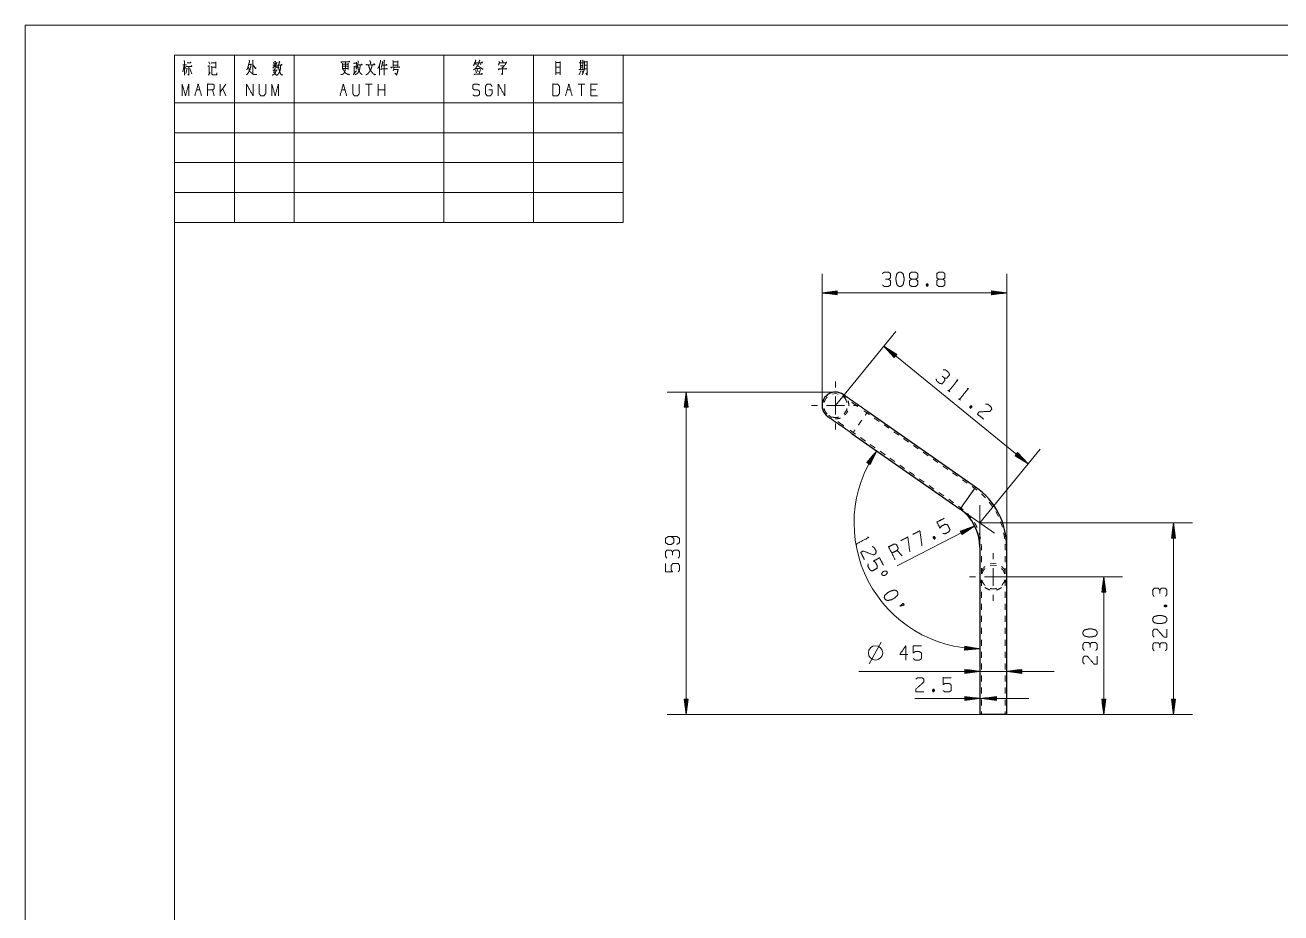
# Model space of a CAD drawing. Header units: millimetres. Extents: x 0 to 420, y 0 to 297.
# Drawn here: x 0 to 210, y 148.5 to 297 of the extents above; entities that cross this region are included whole.
import ezdxf

# ---------------------------------------------------------------- set-up
doc = ezdxf.new("R2010")
doc.units = ezdxf.units.MM
doc.layers.add('101', color=7, linetype='Continuous', true_color=0xffffff)

msp = doc.modelspace()

# ---------------------------------------------------------------- linework, layer by layer
at = {"layer": '101', "color": 133, "linetype": 'Continuous', "lineweight": 18}
for p, q in [((420, 297), (0, 297)), ((0, 297), (0, 0)), ((25, 292), (100, 292)), ((415, 292), (25, 292)), ((25, 292), (100, 292)), ((25, 292), (25, 5)), ((25, 292), (100, 292)), ((25, 292), (25, 264)), ((35, 292), (35, 264)), ((45, 292), (45, 264)), ((70, 292), (70, 264)), ((85, 292), (85, 264)), ((100, 292), (100, 264)), ((25, 284), (100, 284)), ((25, 279), (100, 279)), ((25, 274), (100, 274)), ((25, 269), (100, 269)), ((25, 264), (100, 264))]:
    msp.add_line(p, q, dxfattribs=at)
at = {"layer": '101', "color": 72, "linetype": 'Continuous', "lineweight": 18}
for p, q in [((26.57, 290.3), (26.35, 289.18)), ((26.36, 290.36), (26.98, 290.36)), ((26.69, 290.14), (26.91, 289.66)), ((30.74, 290.88), (30.87, 290.49)), ((31.13, 290.07), (31.22, 289.97)), ((37.42, 290.41), (37.77, 290.41)), ((41.69, 290.2), (41.43, 289.78)), ((41.53, 290.78), (41.66, 290.49)), ((41.88, 290.18), (42.11, 289.91)), ((42.14, 290.82), (41.95, 290.49)), ((53.11, 290.49), (53.99, 290.49)), ((53.11, 290.14), (53.98, 290.14)), ((54.01, 290.63), (54.01, 289.56)), ((55, 290.16), (55, 288.89)), ((55.02, 290.01), (55.35, 290.01)), ((55.4, 290.82), (55.37, 289.89)), ((59.27, 290.28), (59.27, 288.65)), ((61.56, 290.86), (62.32, 290.86)), ((61.56, 290.28), (62.32, 290.28)), ((61.73, 289.91), (61.56, 289.33)), ((62.33, 291.05), (62.33, 290.09)), ((76.04, 290.67), (76.21, 290.34)), ((92.86, 289.95), (93.25, 289.95)), ((93.22, 291.13), (93.33, 290.98)), ((27.11, 289.78), (26.88, 288.91)), ((27.56, 289.76), (27.87, 288.87)), ((30.65, 288.62), (30.93, 289.08)), ((41.4, 289.47), (42.16, 289.47)), ((53.1, 289.76), (53.98, 289.76)), ((61.6, 289.56), (62.33, 289.56)), ((75.31, 289.52), (75.48, 289.02)), ((75.35, 289.72), (76.07, 289.72)), ((75.6, 289.62), (75.76, 289.2)), ((76.13, 289.56), (75.92, 288.89)), ((92.92, 289.33), (92.65, 288.71)), ((93.18, 289.37), (93.28, 289.04)), ((93.75, 288.94), (94, 288.69)), ((28.66, 286.17), (29.22, 286.17)), ((31.62, 285.18), (31.34, 286.17)), ((33.59, 287.14), (32.63, 285.78)), ((32.63, 285.18), (32.63, 287.14)), ((33.59, 285.18), (33.04, 286.36)), ((52.94, 286.17), (53.49, 286.17)), ((58.02, 287.14), (56.9, 287.14)), ((57.46, 287.14), (57.46, 285.18)), ((59.02, 285.18), (59.02, 287.14)), ((60.14, 286.17), (59.02, 286.17)), ((60.14, 285.18), (60.14, 287.14)), ((90.65, 286.17), (91.2, 286.17)), ((93.6, 287.14), (92.49, 287.14)), ((93.05, 287.14), (93.05, 285.18)), ((95.45, 286.17), (94.61, 286.17)), ((150.77, 253.75), (150.93, 253.32)), ((154.31, 235.95), (154.64, 235.68)), ((156.08, 234.51), (156.41, 234.25)), ((158.23, 233.35), (158.08, 232.92)), ((138.9, 210.41), (139.1, 210.03)), ((151.87, 211.4), (152.2, 211.1)), ((146.68, 208.23), (145.83, 209.14)), ((190.49, 199.76), (190.91, 199.92)), ((141.17, 190.15), (143.17, 193.8)), ((151.83, 185.91), (151.98, 185.49))]:
    msp.add_line(p, q, dxfattribs=at)
at = {"layer": '101', "color": 22, "linetype": 'Continuous', "lineweight": 18}
for p, q in [((133.28, 233.37), (133.28, 255.38)), ((164.16, 209.69), (164.16, 255.38)), ((135.82, 252.54), (133.28, 252.21)), ((133.28, 252.21), (164.16, 252.21)), ((133.28, 252.21), (135.82, 251.87)), ((135.82, 252.23), (133.47, 252.23)), ((135.82, 252.18), (133.47, 252.18)), ((135.82, 252.28), (133.86, 252.28)), ((135.82, 252.13), (133.86, 252.13)), ((135.82, 252.33), (134.24, 252.33)), ((135.82, 252.08), (134.24, 252.08)), ((135.82, 252.38), (134.63, 252.38)), ((135.82, 252.03), (134.63, 252.03)), ((135.82, 252.44), (135.01, 252.44)), ((135.82, 252.49), (135.4, 252.49)), ((135.82, 252.54), (135.79, 252.54)), ((135.82, 252.54), (135.79, 252.54)), ((135.82, 251.87), (135.82, 252.54)), ((161.62, 252.54), (161.65, 252.54)), ((161.62, 252.54), (161.62, 251.87)), ((161.62, 252.54), (161.65, 252.54)), ((164.16, 252.21), (161.62, 252.54)), ((161.62, 252.49), (162.04, 252.49)), ((161.62, 252.44), (162.42, 252.44)), ((161.62, 252.38), (162.81, 252.38)), ((161.62, 252.33), (163.19, 252.33)), ((161.62, 252.28), (163.58, 252.28)), ((161.62, 252.23), (163.97, 252.23)), ((161.62, 251.87), (164.16, 252.21)), ((161.62, 252.18), (163.97, 252.18)), ((161.62, 252.13), (163.58, 252.13)), ((161.62, 252.08), (163.19, 252.08)), ((161.62, 252.03), (162.81, 252.03)), ((135.82, 251.98), (135.01, 251.98)), ((135.82, 251.93), (135.4, 251.93)), ((135.82, 251.88), (135.79, 251.88)), ((135.82, 251.88), (135.79, 251.88)), ((161.62, 251.98), (162.42, 251.98)), ((161.62, 251.93), (162.04, 251.93)), ((161.62, 251.88), (161.65, 251.88)), ((161.62, 251.88), (161.65, 251.88)), ((135.53, 233.37), (145.6, 245.73)), ((145.77, 241.93), (143.59, 243.27)), ((143.59, 243.27), (145.35, 241.41)), ((143.59, 243.27), (167.72, 223.63)), ((145.54, 241.65), (143.72, 243.13)), ((145.58, 241.69), (143.76, 243.17)), ((145.51, 241.61), (143.99, 242.85)), ((145.61, 241.73), (144.09, 242.97)), ((145.48, 241.57), (144.26, 242.56)), ((145.64, 241.77), (144.42, 242.76)), ((145.45, 241.53), (144.53, 242.28)), ((145.67, 241.81), (144.75, 242.56)), ((145.42, 241.49), (144.79, 242)), ((145.38, 241.45), (145.06, 241.72)), ((145.71, 241.85), (145.08, 242.35)), ((145.35, 241.41), (145.77, 241.93)), ((145.74, 241.89), (145.41, 242.15)), ((145.77, 241.92), (145.74, 241.95)), ((145.77, 241.92), (145.74, 241.95)), ((145.35, 241.41), (145.33, 241.43)), ((145.35, 241.41), (145.33, 241.43)), ((135.53, 235.62), (107.37, 235.62)), ((110.54, 235.62), (110.21, 233.08)), ((110.52, 233.08), (110.52, 235.42)), ((110.88, 233.08), (110.54, 235.62)), ((110.54, 181.69), (110.54, 235.62)), ((110.57, 233.08), (110.57, 235.42)), ((110.21, 233.08), (110.21, 233.11)), ((110.21, 233.08), (110.21, 233.11)), ((110.27, 233.08), (110.27, 233.49)), ((110.32, 233.08), (110.32, 233.88)), ((110.37, 233.08), (110.37, 234.27)), ((110.42, 233.08), (110.42, 234.65)), ((110.47, 233.08), (110.47, 235.04)), ((110.62, 233.08), (110.62, 235.04)), ((110.67, 233.08), (110.67, 234.65)), ((110.72, 233.08), (110.72, 234.27)), ((110.77, 233.08), (110.77, 233.88)), ((110.82, 233.08), (110.82, 233.49)), ((110.88, 233.08), (110.88, 233.11)), ((110.88, 233.08), (110.88, 233.11)), ((110.21, 233.08), (110.88, 233.08)), ((142.43, 225.79), (140.75, 223.85)), ((140.88, 223.76), (141.54, 224.76)), ((140.93, 223.73), (141.79, 225.05)), ((140.97, 223.71), (142.05, 225.35)), ((141.01, 223.68), (142.3, 225.64)), ((141.05, 223.65), (142.34, 225.61)), ((141.1, 223.62), (142.17, 225.26)), ((141.14, 223.59), (142, 224.91)), ((141.31, 223.48), (142.43, 225.79)), ((159.66, 213.72), (169.73, 226.09)), ((165.96, 225.49), (165.54, 224.97)), ((165.54, 224.98), (165.57, 224.96)), ((165.54, 224.98), (165.57, 224.96)), ((165.54, 224.97), (167.72, 223.63)), ((165.58, 225.02), (165.9, 224.75)), ((165.61, 225.05), (166.23, 224.55)), ((165.64, 225.09), (166.56, 224.34)), ((165.67, 225.13), (166.89, 224.14)), ((165.7, 225.17), (167.23, 223.93)), ((165.74, 225.21), (167.56, 223.73)), ((165.77, 225.25), (167.59, 223.77)), ((165.8, 225.29), (167.32, 224.05)), ((165.83, 225.33), (167.05, 224.34)), ((165.86, 225.37), (166.79, 224.62)), ((165.9, 225.41), (166.52, 224.9)), ((165.93, 225.45), (166.25, 225.19)), ((165.96, 225.49), (165.99, 225.47)), ((165.96, 225.49), (165.99, 225.47)), ((167.72, 223.63), (165.96, 225.49)), ((140.75, 223.85), (141.31, 223.48)), ((140.76, 223.85), (140.77, 223.87)), ((140.76, 223.85), (140.77, 223.87)), ((140.8, 223.82), (141.03, 224.17)), ((140.84, 223.79), (141.28, 224.46)), ((141.18, 223.57), (141.83, 224.56)), ((141.22, 223.54), (141.67, 224.21)), ((141.27, 223.51), (141.5, 223.86)), ((141.31, 223.48), (141.33, 223.51)), ((141.31, 223.48), (141.33, 223.51)), ((158.8, 213.23), (145.82, 206.56)), ((158.8, 213.23), (156.39, 212.37)), ((156.39, 212.36), (156.42, 212.38)), ((156.39, 212.36), (156.42, 212.38)), ((156.39, 212.37), (156.69, 211.77)), ((156.41, 212.32), (156.79, 212.51)), ((156.44, 212.27), (157.15, 212.64)), ((156.46, 212.23), (157.52, 212.77)), ((156.48, 212.18), (157.88, 212.9)), ((156.51, 212.14), (158.25, 213.04)), ((156.53, 212.09), (158.62, 213.17)), ((156.55, 212.05), (158.64, 213.12)), ((156.58, 212), (158.32, 212.9)), ((156.6, 211.96), (158, 212.68)), ((156.62, 211.91), (157.68, 212.46)), ((156.65, 211.87), (157.36, 212.24)), ((156.69, 211.77), (158.8, 213.23)), ((159.66, 213.72), (195.2, 213.72)), ((192.03, 213.72), (191.69, 211.18)), ((191.85, 211.18), (191.85, 212.37)), ((191.9, 211.18), (191.9, 212.76)), ((191.95, 211.18), (191.95, 213.14)), ((192, 211.18), (192, 213.53)), ((192.36, 211.18), (192.03, 213.72)), ((192.03, 181.69), (192.03, 213.72)), ((192.05, 211.18), (192.05, 213.53)), ((192.1, 211.18), (192.1, 213.14)), ((192.16, 211.18), (192.16, 212.76)), ((192.21, 211.18), (192.21, 212.37)), ((156.67, 211.82), (157.04, 212.01)), ((156.69, 211.78), (156.72, 211.79)), ((156.69, 211.78), (156.72, 211.79)), ((191.69, 211.18), (192.36, 211.18)), ((191.7, 211.18), (191.7, 211.21)), ((191.7, 211.18), (191.7, 211.21)), ((191.75, 211.18), (191.75, 211.6)), ((191.8, 211.18), (191.8, 211.99)), ((192.26, 211.18), (192.26, 211.99)), ((192.31, 211.18), (192.31, 211.6)), ((192.36, 211.18), (192.36, 211.21)), ((192.36, 211.18), (192.36, 211.21)), ((161.91, 204.69), (183.54, 204.69)), ((180.37, 204.69), (180.04, 202.15)), ((180.24, 202.15), (180.24, 203.72)), ((180.29, 202.15), (180.29, 204.11)), ((180.34, 202.15), (180.34, 204.5)), ((180.37, 181.69), (180.37, 204.69)), ((180.7, 202.15), (180.37, 204.69)), ((180.39, 202.15), (180.39, 204.5)), ((180.45, 202.15), (180.45, 204.11)), ((180.5, 202.15), (180.5, 203.72)), ((180.04, 202.15), (180.04, 202.18)), ((180.04, 202.15), (180.04, 202.18)), ((180.04, 202.15), (180.7, 202.15)), ((180.09, 202.15), (180.09, 202.57)), ((180.14, 202.15), (180.14, 202.95)), ((180.19, 202.15), (180.19, 203.34)), ((180.55, 202.15), (180.55, 203.34)), ((180.6, 202.15), (180.6, 202.95)), ((180.65, 202.15), (180.65, 202.57)), ((180.7, 202.15), (180.7, 202.18)), ((180.7, 202.15), (180.7, 202.18)), ((157.13, 193.1), (157.11, 192.43)), ((157.11, 192.43), (159.66, 192.69)), ((157.11, 192.59), (158.3, 192.55)), ((157.11, 192.53), (157.92, 192.51)), ((157.11, 192.48), (157.53, 192.47)), ((157.11, 192.43), (157.14, 192.43)), ((157.11, 192.43), (157.14, 192.43)), ((157.12, 192.94), (158.31, 192.9)), ((157.12, 192.89), (158.7, 192.84)), ((157.12, 192.84), (159.08, 192.78)), ((157.12, 192.79), (159.47, 192.72)), ((157.12, 192.74), (159.46, 192.67)), ((157.12, 192.69), (159.08, 192.63)), ((157.12, 192.64), (158.69, 192.59)), ((159.66, 192.69), (157.13, 193.1)), ((157.13, 193.09), (157.16, 193.09)), ((157.13, 193.09), (157.16, 193.09)), ((157.13, 193.04), (157.55, 193.03)), ((157.13, 192.99), (157.93, 192.97)), ((157.12, 189.23), (157.12, 188.57)), ((157.12, 189.23), (157.15, 189.23)), ((159.66, 188.9), (157.12, 189.23)), ((157.12, 189.23), (157.15, 189.23)), ((157.12, 189.18), (157.54, 189.18)), ((157.12, 189.13), (157.92, 189.13)), ((157.12, 189.08), (158.31, 189.08)), ((157.12, 189.03), (158.69, 189.03)), ((166.7, 189.23), (164.16, 188.9)), ((166.7, 189.03), (165.12, 189.03)), ((166.7, 189.08), (165.51, 189.08)), ((166.7, 189.13), (165.89, 189.13)), ((166.7, 189.18), (166.28, 189.18)), ((166.7, 189.23), (166.67, 189.23)), ((166.7, 189.23), (166.67, 189.23)), ((166.7, 188.57), (166.7, 189.23)), ((172.1, 188.9), (139.42, 188.9)), ((157.12, 188.98), (159.08, 188.98)), ((157.12, 188.92), (159.47, 188.92)), ((157.12, 188.57), (159.66, 188.9)), ((157.12, 188.87), (159.47, 188.87)), ((157.12, 188.82), (159.08, 188.82)), ((157.12, 188.77), (158.69, 188.77)), ((157.12, 188.72), (158.31, 188.72)), ((157.12, 188.67), (157.92, 188.67)), ((157.12, 188.62), (157.54, 188.62)), ((157.12, 188.57), (157.15, 188.57)), ((157.12, 188.57), (157.15, 188.57)), ((164.16, 188.9), (166.7, 188.57)), ((166.7, 188.92), (164.35, 188.92)), ((166.7, 188.87), (164.35, 188.87)), ((166.7, 188.98), (164.74, 188.98)), ((166.7, 188.82), (164.74, 188.82)), ((166.7, 188.77), (165.12, 188.77)), ((166.7, 188.72), (165.51, 188.72)), ((166.7, 188.67), (165.89, 188.67)), ((166.7, 188.62), (166.28, 188.62)), ((166.7, 188.57), (166.67, 188.57)), ((166.7, 188.57), (166.67, 188.57)), ((110.88, 184.23), (110.21, 184.23)), ((110.21, 184.23), (110.21, 184.2)), ((110.21, 184.23), (110.54, 181.69)), ((110.21, 184.23), (110.21, 184.2)), ((110.27, 184.23), (110.27, 183.81)), ((110.32, 184.23), (110.32, 183.42)), ((110.37, 184.23), (110.37, 183.04)), ((110.42, 184.23), (110.42, 182.65)), ((110.47, 184.23), (110.47, 182.27)), ((110.52, 184.23), (110.52, 181.88)), ((110.54, 181.69), (110.88, 184.23)), ((110.57, 184.23), (110.57, 181.88)), ((110.62, 184.23), (110.62, 182.27)), ((110.67, 184.23), (110.67, 182.65)), ((110.72, 184.23), (110.72, 183.04)), ((110.77, 184.23), (110.77, 183.42)), ((110.82, 184.23), (110.82, 183.81)), ((110.88, 184.23), (110.88, 184.2)), ((110.88, 184.23), (110.88, 184.2)), ((148.79, 184.37), (167.85, 184.37)), ((157.12, 184.7), (157.15, 184.7)), ((157.12, 184.7), (157.15, 184.7)), ((159.66, 184.37), (157.12, 184.7)), ((157.12, 184.7), (157.12, 184.04)), ((157.12, 184.65), (157.54, 184.65)), ((157.12, 184.6), (157.92, 184.6)), ((157.12, 184.55), (158.31, 184.55)), ((157.12, 184.5), (158.69, 184.5)), ((157.12, 184.45), (159.08, 184.45)), ((157.12, 184.4), (159.47, 184.4)), ((157.12, 184.04), (159.66, 184.37)), ((157.12, 184.35), (159.47, 184.35)), ((157.12, 184.29), (159.08, 184.29)), ((157.12, 184.24), (158.69, 184.24)), ((157.12, 184.19), (158.31, 184.19)), ((157.12, 184.14), (157.92, 184.14)), ((157.12, 184.09), (157.54, 184.09)), ((157.12, 184.04), (157.15, 184.04)), ((157.12, 184.04), (157.15, 184.04)), ((162.45, 184.7), (159.91, 184.37)), ((159.91, 184.37), (162.45, 184.04)), ((162.45, 184.4), (160.1, 184.4)), ((162.45, 184.35), (160.1, 184.35)), ((162.45, 184.45), (160.49, 184.45)), ((162.45, 184.29), (160.49, 184.29)), ((162.45, 184.5), (160.87, 184.5)), ((162.45, 184.24), (160.87, 184.24)), ((162.45, 184.55), (161.26, 184.55)), ((162.45, 184.19), (161.26, 184.19)), ((162.45, 184.6), (161.64, 184.6)), ((162.45, 184.14), (161.64, 184.14)), ((162.45, 184.65), (162.03, 184.65)), ((162.45, 184.09), (162.03, 184.09)), ((162.45, 184.7), (162.42, 184.7)), ((162.45, 184.7), (162.42, 184.7)), ((162.45, 184.04), (162.42, 184.04)), ((162.45, 184.04), (162.42, 184.04)), ((162.45, 184.04), (162.45, 184.7)), ((180.04, 184.23), (180.37, 181.69)), ((180.7, 184.23), (180.04, 184.23)), ((180.04, 184.23), (180.04, 184.2)), ((180.04, 184.23), (180.04, 184.2)), ((180.09, 184.23), (180.09, 183.81)), ((180.14, 184.23), (180.14, 183.42)), ((180.19, 184.23), (180.19, 183.04)), ((180.24, 184.23), (180.24, 182.65)), ((180.29, 184.23), (180.29, 182.27)), ((180.34, 184.23), (180.34, 181.88)), ((180.37, 181.69), (180.7, 184.23)), ((180.39, 184.23), (180.39, 181.88)), ((180.45, 184.23), (180.45, 182.27)), ((180.5, 184.23), (180.5, 182.65)), ((180.55, 184.23), (180.55, 183.04)), ((180.6, 184.23), (180.6, 183.42)), ((180.65, 184.23), (180.65, 183.81)), ((180.7, 184.23), (180.7, 184.2)), ((180.7, 184.23), (180.7, 184.2)), ((192.36, 184.23), (191.69, 184.23)), ((191.69, 184.23), (192.03, 181.69)), ((191.7, 184.23), (191.7, 184.2)), ((191.7, 184.23), (191.7, 184.2)), ((191.75, 184.23), (191.75, 183.81)), ((191.8, 184.23), (191.8, 183.42)), ((191.85, 184.23), (191.85, 183.04)), ((191.9, 184.23), (191.9, 182.65)), ((191.95, 184.23), (191.95, 182.27)), ((192, 184.23), (192, 181.88)), ((192.03, 181.69), (192.36, 184.23)), ((192.05, 184.23), (192.05, 181.88)), ((192.1, 184.23), (192.1, 182.27)), ((192.16, 184.23), (192.16, 182.65)), ((192.21, 184.23), (192.21, 183.04)), ((192.26, 184.23), (192.26, 183.42)), ((192.31, 184.23), (192.31, 183.81)), ((192.36, 184.23), (192.36, 184.2)), ((192.36, 184.23), (192.36, 184.2)), ((161.91, 181.69), (107.37, 181.69)), ((161.91, 181.69), (195.2, 181.69)), ((161.91, 181.69), (183.54, 181.69))]:
    msp.add_line(p, q, dxfattribs=at)
at = {"layer": '101', "color": 151, "linetype": 'Continuous', "lineweight": 18}
for p, q in [((135.53, 236.37), (135.53, 237.37)), ((132.53, 233.37), (131.53, 233.37)), ((134.03, 233.37), (137.03, 233.37)), ((135.53, 231.87), (135.53, 234.87)), ((138.53, 233.37), (139.53, 233.37)), ((135.53, 230.37), (135.53, 229.37)), ((159.66, 209.69), (159.66, 216.72)), ((156.35, 216.04), (162.12, 212)), ((161.91, 207.69), (161.91, 208.69)), ((161.91, 203.19), (161.91, 206.19)), ((158.91, 204.69), (157.91, 204.69)), ((160.41, 204.69), (163.41, 204.69)), ((164.91, 204.69), (165.91, 204.69)), ((161.91, 201.69), (161.91, 200.69))]:
    msp.add_line(p, q, dxfattribs=at)
at = {"layer": '101', "color": 53, "linetype": 'Continuous', "lineweight": 18}
for p, q in [((135.53, 235.37), (135.01, 235.28)), ((136.04, 235.28), (135.53, 235.37)), ((137.13, 234.9), (136.82, 235.21)), ((134.24, 231.52), (134.63, 231.33)), ((140.77, 232.14), (140.26, 232.49)), ((141.18, 231.85), (140.77, 232.14)), ((142.82, 230.7), (142, 231.28)), ((137.96, 229.22), (138.48, 228.86)), ((144.46, 229.56), (143.64, 230.13)), ((146.09, 228.41), (145.28, 228.98)), ((138.48, 228.86), (138.89, 228.57)), ((139.7, 228), (140.52, 227.43)), ((141.34, 226.85), (142.16, 226.28)), ((147.73, 227.26), (146.91, 227.83)), ((142.98, 225.71), (143.8, 225.13)), ((149.37, 226.11), (148.55, 226.69)), ((151.01, 224.97), (150.19, 225.54)), ((144.62, 224.56), (145.44, 223.98)), ((146.26, 223.41), (147.08, 222.84)), ((152.65, 223.82), (151.83, 224.39)), ((154.29, 222.67), (153.47, 223.25)), ((147.9, 222.26), (148.72, 221.69)), ((149.53, 221.12), (150.35, 220.54)), ((155.92, 221.53), (155.11, 222.1)), ((157.56, 220.38), (156.74, 220.95)), ((151.17, 219.97), (151.99, 219.4)), ((152.81, 218.82), (153.63, 218.25)), ((158.79, 219.52), (158.38, 219.8)), ((159.16, 219.22), (158.79, 219.52)), ((154.45, 217.68), (155.27, 217.1)), ((156.09, 216.53), (156.5, 216.24)), ((161.79, 216.45), (161.24, 217.23)), ((156.5, 216.24), (156.87, 215.94)), ((157.59, 215.31), (158.22, 214.59)), ((162.75, 214.79), (162.31, 215.64)), ((163.44, 213), (163.11, 213.91)), ((159.54, 212.05), (159.77, 211.12)), ((159.87, 210.17), (159.91, 209.69)), ((163.91, 209.69), (163.88, 210.17)), ((159.91, 209.69), (159.91, 209.19)), ((159.91, 208.19), (159.91, 207.19)), ((163.91, 209.19), (163.91, 209.69)), ((163.91, 207.19), (163.91, 208.19)), ((159.91, 206.19), (159.91, 205.19)), ((161.91, 206.69), (161.39, 206.6)), ((161.91, 206.94), (161.41, 206.86)), ((162.41, 206.86), (161.91, 206.94)), ((162.42, 206.6), (161.91, 206.69)), ((163.91, 205.19), (163.91, 206.19)), ((159.91, 204.19), (159.91, 203.19)), ((163.91, 203.19), (163.91, 204.19)), ((159.91, 202.19), (159.91, 201.19)), ((163.91, 201.19), (163.91, 202.19)), ((159.91, 200.19), (159.91, 199.19)), ((163.91, 199.19), (163.91, 200.19)), ((159.91, 198.19), (159.91, 197.19)), ((163.91, 197.19), (163.91, 198.19)), ((159.91, 196.19), (159.91, 195.19)), ((163.91, 195.19), (163.91, 196.19)), ((159.91, 194.19), (159.91, 193.19)), ((163.91, 193.19), (163.91, 194.19)), ((159.91, 192.19), (159.91, 191.19)), ((163.91, 191.19), (163.91, 192.19)), ((159.91, 190.19), (159.91, 189.19)), ((163.91, 189.19), (163.91, 190.19)), ((159.91, 188.19), (159.91, 187.19)), ((163.91, 187.19), (163.91, 188.19)), ((159.91, 186.19), (159.91, 185.19)), ((163.91, 185.19), (163.91, 186.19)), ((159.91, 184.19), (159.91, 183.19)), ((163.91, 183.19), (163.91, 184.19)), ((159.91, 182.19), (159.91, 181.69)), ((163.91, 181.69), (163.91, 182.19))]:
    msp.add_line(p, q, dxfattribs=at)
at = {"layer": '101', "color": 53, "linetype": 'Continuous', "lineweight": 25}
for p, q in [((158.93, 219.72), (140.91, 232.34)), ((138.33, 228.66), (156.35, 216.04)), ((159.66, 209.69), (159.66, 181.69)), ((164.16, 181.69), (164.16, 209.69))]:
    msp.add_line(p, q, dxfattribs=at)
at = {"layer": '101', "color": 72, "linetype": 'Continuous', "lineweight": 18}
msp.add_circle((142.21, 191.99), 1.2, dxfattribs=at)
at = {"layer": '101', "color": 53, "linetype": 'Continuous', "lineweight": 25}
for centre, radius, start, end in [((135.53, 233.37), 2.25, 90, 235.0013), ((135.53, 233.37), 2.25, 54.9956, 90), ((151.91, 209.69), 12.25, 0, 55), ((151.91, 209.69), 7.75, 0, 55)]:
    msp.add_arc(centre, radius, start, end, dxfattribs=at)
at = {"layer": '101', "color": 22, "linetype": 'Continuous', "lineweight": 18}
msp.add_arc((159.66, 213.72), 21.04, 145, 270, dxfattribs=at)
at = {"layer": '101', "color": 72, "linetype": 'Continuous', "lineweight": 18}
for points, knots in [([(26.57, 291.07), (26.67, 290.94), (26.67, 288.6)], [0, 0, 0.064393, 1, 1]), ([(26.92, 290.07), (27.87, 290.07), (27.81, 290.24), (27.74, 290.09)], [0, 0, 0.737857, 0.874089, 1, 1]), ([(27.1, 290.69), (27.73, 290.69), (27.68, 290.82), (27.64, 290.74)], [0, 0, 0.736257, 0.890366, 1, 1]), ([(27.36, 290.07), (27.36, 288.65), (27.2, 288.73)], [0, 0, 0.887515, 1, 1]), ([(30.55, 290.14), (30.8, 290.14), (30.8, 290.26), (30.8, 288.81)], [0, 0, 0.136549, 0.204721, 1, 1]), ([(31.28, 290.69), (31.21, 290.63), (31.15, 290.69), (31.88, 290.69), (31.88, 290.88), (31.88, 289.78), (31.88, 289.97), (31.22, 289.97), (31.22, 288.83), (31.24, 288.75), (31.35, 288.71), (32.04, 288.71), (32.04, 289.02)], [0, 0, 0.017819, 0.033666, 0.169515, 0.204099, 0.407776, 0.442364, 0.564628, 0.775991, 0.791603, 0.814658, 0.942357, 1, 1]), ([(37.8, 290.55), (37.71, 289.95), (37.65, 289.76), (37.62, 289.62), (37.53, 289.47), (37.46, 289.31), (37.42, 289.18), (37.31, 289.02), (37.23, 288.89), (37.04, 288.71)], [0, 0, 0.296659, 0.392137, 0.46442, 0.547267, 0.635799, 0.700206, 0.795426, 0.869797, 1, 1]), ([(37.46, 291.13), (37.53, 290.94), (37.46, 290.67), (37.43, 290.53), (37.37, 290.34), (37.31, 290.14), (37.26, 289.95), (37.21, 289.78), (37.14, 289.66), (37.05, 289.52)], [0, 0, 0.116545, 0.278927, 0.365002, 0.478708, 0.603961, 0.717668, 0.817418, 0.901357, 1, 1]), ([(37.31, 290.01), (37.37, 289.87), (37.42, 289.7), (37.45, 289.56), (37.59, 289.27), (37.67, 289.18), (37.87, 288.98), (37.99, 288.87), (38.13, 288.79), (38.34, 288.73), (38.53, 288.73), (38.68, 288.71)], [0, 0, 0.075191, 0.157626, 0.228751, 0.384956, 0.438117, 0.578248, 0.65344, 0.734339, 0.837348, 0.928887, 1, 1]), ([(38.05, 291.11), (38.1, 290.96), (38.1, 288.87)], [0, 0, 0.06955, 1, 1]), ([(38.08, 290.38), (38.56, 289.72), (38.56, 289.91)], [0, 0, 0.814818, 1, 1]), ([(41.73, 290.94), (41.86, 290.88), (41.81, 290.92), (41.81, 289.76), (41.81, 290.3), (41.4, 290.3), (42.22, 290.3)], [0, 0, 0.046318, 0.069123, 0.437816, 0.608997, 0.739331, 1, 1]), ([(42.73, 290.2), (42.73, 289.95), (42.7, 289.68), (42.63, 289.39), (42.51, 289.1), (42.38, 288.89), (42.23, 288.71), (42.03, 288.58)], [0, 0, 0.134106, 0.280228, 0.441583, 0.610314, 0.742762, 0.870657, 1, 1]), ([(42.46, 290.96), (42.6, 290.82), (42.55, 290.86), (42.22, 289.8)], [0, 0, 0.143537, 0.187773, 1, 1]), ([(42.38, 290.01), (42.42, 289.8), (42.46, 289.56), (42.55, 289.27), (42.67, 288.98), (42.8, 288.75), (42.99, 288.6), (43.04, 288.75)], [0, 0, 0.122124, 0.267694, 0.442444, 0.622807, 0.774615, 0.912625, 1, 1]), ([(42.44, 290.28), (42.93, 290.28), (42.9, 290.45), (42.85, 290.34)], [0, 0, 0.634119, 0.848445, 1, 1]), ([(52.91, 290.86), (52.88, 290.76), (52.79, 290.88), (54.27, 290.88), (54.2, 290.98), (54.14, 290.88)], [0, 0, 0.054227, 0.130909, 0.87613, 0.940043, 1, 1]), ([(53.57, 290.88), (53.57, 289.72), (53.52, 289.58), (53.51, 289.41), (53.45, 289.2), (53.38, 289.04), (53.29, 288.91), (53.16, 288.81), (53.03, 288.75), (52.82, 288.73)], [0, 0, 0.455623, 0.515134, 0.580482, 0.665033, 0.736192, 0.79598, 0.861823, 0.919058, 1, 1]), ([(53.01, 290.63), (53.1, 290.49), (53.1, 289.58)], [0, 0, 0.156848, 1, 1]), ([(55.06, 290.65), (54.99, 290.57), (54.93, 290.65), (55.37, 290.65)], [0, 0, 0.169755, 0.325542, 1, 1]), ([(56.04, 290.36), (56.03, 290.16), (56, 289.95), (55.97, 289.72), (55.91, 289.52), (55.84, 289.33), (55.75, 289.18), (55.65, 289.02), (55.54, 288.91), (55.41, 288.81), (55.21, 288.71)], [0, 0, 0.105429, 0.211651, 0.328282, 0.437572, 0.539265, 0.625346, 0.724284, 0.79827, 0.883378, 1, 1]), ([(55.67, 291.05), (55.72, 290.96), (55.63, 290.41), (55.51, 289.99), (55.47, 289.85), (55.35, 289.62)], [0, 0, 0.062603, 0.440485, 0.727862, 0.828992, 1, 1]), ([(55.62, 290.18), (55.65, 289.99), (55.69, 289.8), (55.72, 289.6), (55.81, 289.43), (55.88, 289.29), (55.95, 289.12), (56.06, 288.98), (56.2, 288.83), (56.39, 288.73)], [0, 0, 0.109654, 0.220947, 0.342501, 0.451483, 0.545868, 0.651144, 0.754315, 0.874064, 1, 1]), ([(55.67, 290.38), (56.38, 290.38), (56.29, 290.49), (56.17, 290.36)], [0, 0, 0.696293, 0.830826, 1, 1]), ([(57.14, 290.45), (57.05, 290.34), (57.01, 290.38), (58.48, 290.38), (58.38, 290.55), (58.28, 290.41)], [0, 0, 0.066333, 0.095822, 0.818123, 0.913284, 1, 1]), ([(58.04, 290.41), (57.97, 290.01), (57.83, 289.6), (57.56, 289.16), (57.33, 288.87), (56.99, 288.69)], [0, 0, 0.190069, 0.398701, 0.640199, 0.817216, 1, 1]), ([(57.42, 290.3), (57.49, 290.07), (57.66, 289.58), (57.94, 289.18), (58.25, 288.83), (58.53, 288.71), (58.59, 288.79), (58.48, 288.62)], [0, 0, 0.103286, 0.330833, 0.538837, 0.740597, 0.872112, 0.915905, 1, 1]), ([(57.64, 291.07), (57.81, 290.65), (57.83, 290.76), (57.75, 290.55)], [0, 0, 0.581176, 0.716263, 1, 1]), ([(59.43, 291.13), (59.46, 290.98), (59.26, 290.34), (59.19, 290.09), (59.1, 289.95), (59, 289.76)], [0, 0, 0.101083, 0.561706, 0.738774, 0.854629, 1, 1]), ([(59.74, 290.92), (59.84, 290.69), (59.79, 290.78), (59.58, 289.91)], [0, 0, 0.200658, 0.282145, 1, 1]), ([(59.68, 290.3), (60.5, 290.3), (60.44, 290.45), (60.37, 290.3)], [0, 0, 0.720068, 0.857376, 1, 1]), ([(60.01, 291.13), (60.12, 290.98), (60.06, 291.05), (60.06, 288.65)], [0, 0, 0.069697, 0.101625, 1, 1]), ([(61.28, 289.91), (61.23, 289.85), (61.15, 289.95), (62.68, 289.95), (62.6, 290.01), (62.49, 289.91)], [0, 0, 0.038001, 0.105809, 0.873511, 0.927246, 1, 1]), ([(61.5, 291.07), (61.57, 290.98), (61.57, 290.14)], [0, 0, 0.115189, 1, 1]), ([(75.94, 291.15), (76.05, 291.03), (76.01, 291.05), (75.72, 290.38), (75.58, 290.14), (75.44, 289.95), (75.28, 289.72), (74.96, 289.52)], [0, 0, 0.080396, 0.103261, 0.444362, 0.576789, 0.688375, 0.819716, 1, 1]), ([(75.29, 291.17), (75.39, 291.03), (75.37, 291.07), (74.97, 290.16), (75.2, 290.69), (75.72, 290.69), (75.31, 290.69), (75.45, 290.34)], [0, 0, 0.057042, 0.07334, 0.392466, 0.581127, 0.745774, 0.87749, 1, 1]), ([(75.66, 290.26), (75.85, 290.09), (76.04, 289.97), (76.18, 289.87), (76.39, 289.7), (76.58, 289.68), (76.42, 289.6)], [0, 0, 0.194845, 0.370351, 0.508814, 0.712321, 0.860156, 1, 1]), ([(75.89, 290.69), (76.48, 290.69), (76.4, 290.84), (76.33, 290.74)], [0, 0, 0.669422, 0.855054, 1, 1]), ([(79.24, 290.92), (79.36, 290.69), (79.33, 290.78), (79.15, 290.28)], [0, 0, 0.294025, 0.394866, 1, 1]), ([(79.32, 290.67), (80.43, 290.67), (80.5, 290.84), (80.28, 290.36)], [0, 0, 0.611939, 0.711554, 1, 1]), ([(79.48, 290.2), (80.15, 290.2), (80.21, 290.26), (79.87, 289.89), (79.77, 289.97), (79.84, 289.89), (79.84, 288.73), (79.62, 288.87)], [0, 0, 0.230144, 0.259318, 0.430979, 0.476011, 0.513789, 0.910079, 1, 1]), ([(79.77, 291.11), (79.89, 290.82), (79.93, 290.86), (79.89, 290.76)], [0, 0, 0.644011, 0.768354, 1, 1]), ([(88.67, 290.94), (88.75, 290.78), (88.75, 288.69), (88.75, 289.02), (89.45, 289.02), (89.45, 288.71), (89.45, 290.88), (89.45, 290.76), (88.76, 290.76), (88.76, 289.95), (89.46, 289.95)], [0, 0, 0.022322, 0.280074, 0.320905, 0.407511, 0.44579, 0.713751, 0.729062, 0.813864, 0.913394, 1, 1]), ([(92.86, 291.13), (92.97, 290.98), (92.9, 291.07), (92.9, 289.56), (92.62, 289.56), (93.47, 289.56), (93.25, 289.56), (93.25, 291.07), (93.25, 290.67), (92.64, 290.67), (93.43, 290.67), (93.25, 290.67), (93.25, 290.26), (92.87, 290.26)], [0, 0, 0.025061, 0.039924, 0.243199, 0.280605, 0.39479, 0.42432, 0.627595, 0.680502, 0.763188, 0.869498, 0.893122, 0.948813, 1, 1]), ([(93.49, 291.03), (93.53, 290.88), (93.53, 289.7), (93.47, 289.43), (93.34, 289.12), (93.25, 288.87), (93.14, 288.69)], [0, 0, 0.062372, 0.548434, 0.661879, 0.800828, 0.909362, 1, 1]), ([(93.53, 290.86), (94, 290.86), (94, 290.98), (94, 288.62), (94, 290.28), (93.56, 290.28), (93.97, 290.28), (93.97, 289.7), (93.56, 289.7)], [0, 0, 0.072646, 0.091913, 0.457973, 0.714856, 0.782961, 0.846526, 0.936435, 1, 1]), ([(42.01, 289.41), (41.89, 289.16), (41.82, 288.98), (41.69, 288.79), (41.56, 288.69), (41.34, 288.65)], [0, 0, 0.251055, 0.434029, 0.64262, 0.795766, 1, 1]), ([(41.76, 289.68), (41.59, 289.1), (42.03, 288.62)], [0, 0, 0.483237, 1, 1]), ([(53.22, 289.6), (53.29, 289.43), (53.38, 289.29), (53.48, 289.16), (53.55, 289.04), (53.63, 288.94), (53.76, 288.87), (53.9, 288.79), (54.07, 288.75), (54.26, 288.71)], [0, 0, 0.124249, 0.240531, 0.35103, 0.449957, 0.536949, 0.636896, 0.752292, 0.866372, 1, 1]), ([(55.03, 288.89), (54.94, 288.71), (54.88, 288.73), (55.41, 289.37)], [0, 0, 0.187521, 0.244051, 1, 1]), ([(59.58, 289.66), (59.55, 289.52), (59.48, 289.66), (60.58, 289.66), (60.5, 289.78), (60.47, 289.68)], [0, 0, 0.08907, 0.186879, 0.848313, 0.935185, 1, 1]), ([(62.4, 289.62), (62.13, 288.65), (61.85, 288.94)], [0, 0, 0.71586, 1, 1]), ([(75.23, 288.81), (75.12, 288.71), (75.07, 288.81), (76.46, 288.81), (76.39, 288.94), (76.29, 288.79)], [0, 0, 0.078897, 0.135659, 0.837617, 0.910404, 1, 1]), ([(79.33, 289.68), (79.21, 289.52), (79.13, 289.66), (80.57, 289.66), (80.44, 289.76), (80.37, 289.68)], [0, 0, 0.096613, 0.17732, 0.867547, 0.947356, 1, 1]), ([(26.26, 285.18), (26.26, 287.14), (26.82, 285.18), (27.37, 287.14), (27.37, 285.18)], [0, 0, 0.245192, 0.5, 0.754808, 1, 1]), ([(30.51, 285.18), (30.51, 287.14), (31.34, 287.14), (31.62, 286.96), (31.62, 286.36), (31.34, 286.17), (30.51, 286.17)], [0, 0, 0.400952, 0.571035, 0.639278, 0.761676, 0.829917, 1, 1]), ([(37.01, 285.18), (37.01, 287.14), (38.12, 285.18), (38.12, 287.14)], [0, 0, 0.317574, 0.682426, 1, 1]), ([(39.13, 287.14), (39.13, 285.57), (39.39, 285.18), (39.95, 285.18), (40.24, 285.57), (40.24, 287.14)], [0, 0, 0.337152, 0.438599, 0.557781, 0.662848, 1, 1]), ([(41.25, 285.18), (41.25, 287.14), (41.81, 285.18), (42.36, 287.14), (42.36, 285.18)], [0, 0, 0.245192, 0.5, 0.754808, 1, 1]), ([(54.78, 287.14), (54.78, 285.57), (55.05, 285.18), (55.6, 285.18), (55.89, 285.57), (55.89, 287.14)], [0, 0, 0.337152, 0.438599, 0.557781, 0.662848, 1, 1]), ([(74.85, 285.36), (75.13, 285.18), (75.7, 285.18), (75.98, 285.39), (75.98, 285.97), (75.7, 286.17), (75.15, 286.17), (74.85, 286.36), (74.85, 286.96), (75.15, 287.14), (75.7, 287.14), (75.98, 286.96)], [0, 0, 0.068035, 0.184054, 0.254521, 0.372333, 0.442799, 0.555843, 0.626367, 0.748393, 0.81892, 0.931964, 1, 1]), ([(77.55, 286.17), (78.1, 286.17), (78.1, 285.57), (77.82, 285.18), (77.25, 285.18), (76.97, 285.57), (76.97, 286.75), (77.27, 287.14), (77.81, 287.14), (78.09, 286.75)], [0, 0, 0.103295, 0.214797, 0.304261, 0.410274, 0.499739, 0.718892, 0.809956, 0.910533, 1, 1]), ([(79.11, 285.18), (79.11, 287.14), (80.22, 285.18), (80.22, 287.14)], [0, 0, 0.317574, 0.682426, 1, 1]), ([(88.25, 285.18), (89.07, 285.18), (89.36, 285.57), (89.36, 286.75), (89.07, 287.14), (88.25, 287.14), (88.25, 285.18)], [0, 0, 0.142133, 0.227159, 0.431787, 0.516817, 0.65895, 1, 1]), ([(90.37, 285.18), (90.93, 287.14), (91.48, 285.18)], [0, 0, 0.5, 1, 1]), ([(95.73, 285.18), (94.61, 285.18), (94.61, 287.14), (95.73, 287.14)], [0, 0, 0.265389, 0.734611, 1, 1]), ([(144.37, 254.5), (144.71, 254.72), (144.71, 255.45), (144.37, 255.67), (143.68, 255.67), (143.34, 255.45)], [0, 0, 0.153875, 0.429853, 0.583728, 0.846125, 1, 1]), ([(143.36, 253.52), (143.68, 253.3), (144.37, 253.3), (144.71, 253.52), (144.71, 254.25), (144.37, 254.5), (143.86, 254.5)], [0, 0, 0.124121, 0.343688, 0.472446, 0.703377, 0.83673, 1, 1]), ([(146.47, 253.3), (146.81, 253.55), (146.98, 254.25), (146.98, 254.72), (146.81, 255.45), (146.47, 255.67), (146.13, 255.67), (145.8, 255.45), (145.62, 254.72), (145.64, 254.25), (145.8, 253.55), (146.13, 253.3), (146.47, 253.3)], [0, 0, 0.067525, 0.183972, 0.260583, 0.380942, 0.446141, 0.500306, 0.565504, 0.685864, 0.762527, 0.87831, 0.945835, 1, 1]), ([(148.23, 254.5), (147.92, 254.72), (147.92, 255.45), (148.23, 255.67), (148.92, 255.67), (149.26, 255.45), (149.26, 254.72), (148.92, 254.5), (148.23, 254.5), (147.9, 254.25), (147.9, 253.55), (148.23, 253.3), (148.92, 253.3), (149.26, 253.52), (149.26, 254.25), (148.92, 254.5)], [0, 0, 0.047573, 0.136085, 0.183658, 0.267814, 0.317165, 0.405677, 0.455027, 0.539184, 0.590296, 0.675757, 0.72687, 0.811026, 0.860376, 0.948888, 1, 1]), ([(152.79, 254.5), (152.47, 254.72), (152.47, 255.45), (152.79, 255.67), (153.48, 255.67), (153.81, 255.45), (153.81, 254.72), (153.48, 254.5), (152.79, 254.5), (152.45, 254.25), (152.45, 253.55), (152.79, 253.3), (153.48, 253.3), (153.81, 253.52), (153.81, 254.25), (153.48, 254.5)], [0, 0, 0.047573, 0.136085, 0.183658, 0.267815, 0.317166, 0.405677, 0.455028, 0.539185, 0.590297, 0.675757, 0.726869, 0.811026, 0.860377, 0.948888, 1, 1]), ([(150.77, 253.32), (150.93, 253.32), (151.02, 253.55), (150.93, 253.75), (150.77, 253.75), (150.69, 253.55), (150.77, 253.32), (150.93, 253.75)], [0, 0, 0.093978, 0.236783, 0.365959, 0.459937, 0.589111, 0.731913, 1, 1]), ([(152.34, 237.85), (152.44, 237.48), (152.97, 237.04), (153.38, 237.01), (153.83, 237.57), (153.73, 237.97), (153.33, 238.3)], [0, 0, 0.124117, 0.343688, 0.472446, 0.703377, 0.836731, 1, 1]), ([(153.73, 237.97), (154.13, 237.94), (154.59, 238.5), (154.47, 238.88), (153.94, 239.32), (153.54, 239.36)], [0, 0, 0.153874, 0.429853, 0.583726, 0.846125, 1, 1]), ([(155.74, 237.59), (155.98, 237.66), (154.48, 235.82)], [0, 0, 0.09349, 1, 1]), ([(157.51, 236.16), (157.74, 236.22), (156.24, 234.38)], [0, 0, 0.09349, 1, 1]), ([(157.96, 233.02), (158.08, 232.92), (158.29, 233.04), (158.35, 233.25), (158.23, 233.35), (158.03, 233.25), (157.96, 233.02), (158.35, 233.25)], [0, 0, 0.093983, 0.236792, 0.365968, 0.459938, 0.589114, 0.731913, 1, 1]), ([(160.61, 233.6), (161, 233.57), (161.54, 233.14), (161.65, 232.75), (161.35, 232.38), (159.54, 232.31), (159.25, 231.93), (160.3, 231.08)], [0, 0, 0.069691, 0.192977, 0.265272, 0.350227, 0.674741, 0.759753, 1, 1]), ([(153.46, 211.97), (153.86, 211.92), (154.48, 212.24), (154.67, 212.59), (154.24, 213.44), (153.82, 213.5), (153.21, 213.19), (153.01, 212.84), (152.48, 213.88), (153.69, 214.5)], [0, 0, 0.062227, 0.168343, 0.230571, 0.376813, 0.441263, 0.547378, 0.609607, 0.79049, 1, 1]), ([(149.97, 209.92), (149.64, 212.42), (148.44, 211.81)], [0, 0, 0.652471, 1, 1]), ([(108.98, 210.13), (109.45, 210.44), (109.45, 211.13), (108.98, 211.47), (107.55, 211.47), (107.08, 211.13), (107.08, 210.44), (107.55, 210.13), (108.03, 210.11), (108.5, 210.44), (108.5, 211.13), (108.03, 211.47)], [0, 0, 0.076856, 0.169524, 0.247728, 0.439296, 0.517501, 0.610169, 0.687025, 0.750925, 0.829127, 0.921796, 1, 1]), ([(140.86, 211.35), (141.11, 211.31), (139, 210.22)], [0, 0, 0.093489, 1, 1]), ([(145.48, 207.61), (144.4, 209.72), (145.29, 210.18), (145.69, 210.14), (146.02, 209.49), (145.83, 209.14), (144.93, 208.68)], [0, 0, 0.400952, 0.571034, 0.639278, 0.761674, 0.829918, 1, 1]), ([(147.95, 208.88), (147.61, 211.38), (146.42, 210.76)], [0, 0, 0.652471, 1, 1]), ([(152.06, 211.02), (152.2, 211.1), (152.18, 211.34), (152.01, 211.47), (151.87, 211.4), (151.88, 211.18), (152.06, 211.02), (152.01, 211.47)], [0, 0, 0.093975, 0.23678, 0.365956, 0.459931, 0.589109, 0.731913, 1, 1]), ([(108.25, 208.86), (108.03, 209.19), (107.3, 209.19), (107.08, 208.86), (107.08, 208.17), (107.3, 207.83)], [0, 0, 0.153876, 0.429852, 0.583729, 0.846124, 1, 1]), ([(109.23, 207.85), (109.45, 208.17), (109.45, 208.86), (109.23, 209.19), (108.5, 209.19), (108.25, 208.86), (108.25, 208.34)], [0, 0, 0.124123, 0.343688, 0.472448, 0.703378, 0.836735, 1, 1]), ([(141.65, 209.79), (141.99, 209.61), (142.31, 209), (142.27, 208.59), (141.85, 208.38), (140.15, 209.03), (139.74, 208.79), (140.36, 207.6)], [0, 0, 0.069692, 0.19298, 0.265276, 0.350228, 0.674742, 0.759753, 1, 1]), ([(140.98, 206.89), (140.94, 206.49), (141.26, 205.88), (141.61, 205.69), (142.45, 206.13), (142.52, 206.54), (142.2, 207.15), (141.85, 207.34), (142.89, 207.89), (143.52, 206.68)], [0, 0, 0.062228, 0.168343, 0.230571, 0.376817, 0.441265, 0.54738, 0.609608, 0.79049, 1, 1]), ([(109.23, 205.56), (109.45, 205.89), (109.45, 206.58), (109.23, 206.92), (108.28, 206.92), (108.03, 206.58), (108.03, 205.89), (108.25, 205.56), (107.08, 205.56), (107.08, 206.92)], [0, 0, 0.062229, 0.168345, 0.230571, 0.376816, 0.441264, 0.547379, 0.609609, 0.79049, 1, 1]), ([(143.23, 205.18), (143.34, 204.97), (143.72, 204.94), (144.01, 205.09), (144.2, 205.42), (144.09, 205.63), (143.7, 205.68), (143.41, 205.53), (143.23, 205.18)], [0, 0, 0.085679, 0.230394, 0.351585, 0.496294, 0.581973, 0.730391, 0.851582, 1, 1]), ([(143.84, 200.92), (144.22, 200.74), (144.92, 200.9), (145.34, 201.12), (145.9, 201.62), (145.95, 202.02), (145.79, 202.31), (145.44, 202.51), (144.71, 202.33), (144.3, 202.1), (143.75, 201.63), (143.68, 201.22), (143.84, 200.92)], [0, 0, 0.067525, 0.18397, 0.260583, 0.380943, 0.446142, 0.500305, 0.565504, 0.685864, 0.762528, 0.87831, 0.945834, 1, 1]), ([(189.74, 202.46), (189.51, 202.8), (188.79, 202.8), (188.56, 202.46), (188.56, 201.77), (188.79, 201.44)], [0, 0, 0.153872, 0.429851, 0.583722, 0.846128, 1, 1]), ([(190.71, 201.46), (190.94, 201.77), (190.94, 202.46), (190.71, 202.8), (189.99, 202.8), (189.74, 202.46), (189.74, 201.95)], [0, 0, 0.124118, 0.34369, 0.472445, 0.703375, 0.836728, 1, 1]), ([(146.3, 199.82), (146.84, 200.3), (147, 200), (146.3, 199.82)], [0, 0, 0.4066, 0.595728, 1, 1]), ([(190.91, 199.76), (190.91, 199.92), (190.69, 200.01), (190.49, 199.92), (190.49, 199.76), (190.69, 199.67), (190.91, 199.76), (190.49, 199.92)], [0, 0, 0.09398, 0.236792, 0.365963, 0.459944, 0.58911, 0.731917, 1, 1]), ([(190.94, 197.73), (190.69, 198.07), (189.99, 198.25), (189.51, 198.25), (188.79, 198.07), (188.56, 197.73), (188.56, 197.4), (188.79, 197.06), (189.51, 196.88), (189.99, 196.9), (190.69, 197.06), (190.94, 197.4), (190.94, 197.73)], [0, 0, 0.067528, 0.183971, 0.260585, 0.380944, 0.446143, 0.500306, 0.565505, 0.685864, 0.762531, 0.878309, 0.945837, 1, 1]), ([(179.28, 195.49), (179.03, 195.83), (178.33, 196), (177.85, 196), (177.13, 195.83), (176.9, 195.49), (176.9, 195.16), (177.13, 194.82), (177.85, 194.64), (178.33, 194.66), (179.03, 194.82), (179.28, 195.16), (179.28, 195.49)], [0, 0, 0.067525, 0.183969, 0.260583, 0.380943, 0.446139, 0.500306, 0.565503, 0.685862, 0.762529, 0.878308, 0.945834, 1, 1]), ([(188.79, 194.63), (188.56, 194.94), (188.56, 195.63), (188.79, 195.97), (189.26, 195.97), (190.46, 194.61), (190.94, 194.63), (190.94, 195.97)], [0, 0, 0.069694, 0.192978, 0.265273, 0.350228, 0.674739, 0.759753, 1, 1]), ([(178.08, 193.39), (177.85, 193.73), (177.13, 193.73), (176.9, 193.39), (176.9, 192.7), (177.13, 192.37)], [0, 0, 0.153877, 0.429855, 0.583732, 0.846129, 1, 1]), ([(179.05, 192.39), (179.28, 192.7), (179.28, 193.39), (179.05, 193.73), (178.33, 193.73), (178.08, 193.39), (178.08, 192.88)], [0, 0, 0.124118, 0.343684, 0.472445, 0.703375, 0.836734, 1, 1]), ([(189.74, 193.36), (189.51, 193.69), (188.79, 193.69), (188.56, 193.36), (188.56, 192.67), (188.79, 192.33)], [0, 0, 0.153872, 0.429851, 0.583723, 0.846122, 1, 1]), ([(190.71, 192.35), (190.94, 192.67), (190.94, 193.36), (190.71, 193.69), (189.99, 193.69), (189.74, 193.36), (189.74, 192.84)], [0, 0, 0.124123, 0.343689, 0.472444, 0.703374, 0.836728, 1, 1]), ([(147.61, 191.74), (146.27, 191.74), (147.27, 193.16), (147.27, 190.79)], [0, 0, 0.245868, 0.565294, 1, 1]), ([(148.53, 191.01), (148.86, 190.79), (149.55, 190.79), (149.89, 191.01), (149.89, 191.96), (149.55, 192.21), (148.86, 192.21), (148.53, 191.99), (148.53, 193.16), (149.89, 193.16)], [0, 0, 0.062229, 0.168344, 0.230572, 0.376815, 0.441265, 0.54738, 0.609609, 0.790489, 1, 1]), ([(177.13, 190.11), (176.9, 190.43), (176.9, 191.12), (177.13, 191.45), (177.6, 191.45), (178.8, 190.09), (179.28, 190.11), (179.28, 191.45)], [0, 0, 0.069691, 0.192975, 0.265272, 0.350227, 0.67474, 0.759754, 1, 1]), ([(148.97, 187.61), (149.28, 187.84), (149.97, 187.84), (150.31, 187.61), (150.31, 187.14), (148.95, 185.94), (148.97, 185.46), (150.31, 185.46)], [0, 0, 0.069692, 0.192977, 0.265273, 0.350228, 0.674739, 0.759753, 1, 1]), ([(153.5, 185.69), (153.84, 185.46), (154.53, 185.46), (154.86, 185.69), (154.86, 186.64), (154.53, 186.89), (153.84, 186.89), (153.5, 186.66), (153.5, 187.84), (154.86, 187.84)], [0, 0, 0.062228, 0.168344, 0.230572, 0.376815, 0.441265, 0.547382, 0.609609, 0.790489, 1, 1]), ([(151.83, 185.49), (151.98, 185.49), (152.07, 185.71), (151.98, 185.91), (151.83, 185.91), (151.74, 185.71), (151.83, 185.49), (151.98, 185.91)], [0, 0, 0.093981, 0.236791, 0.36596, 0.459941, 0.589108, 0.731916, 1, 1])]:
    msp.add_open_spline(points, degree=1, knots=knots, dxfattribs=at)
for points in [[(28.38, 285.18), (28.94, 287.14), (29.5, 285.18)], [(52.66, 285.18), (53.22, 287.14), (53.77, 285.18)]]:
    msp.add_open_spline(points, degree=1, dxfattribs=at)
at = {"layer": '101', "color": 53, "linetype": 'Continuous', "lineweight": 25}
for points, knots in [([(140.91, 232.34), (139.14, 233.59), (137.71, 234.58), (136.92, 235.14), (136.82, 235.21)], [0, 0, 0.433883, 0.781831, 0.974929, 1, 1]), ([(134.24, 231.52), (134.34, 231.45), (135.13, 230.9), (136.56, 229.9), (138.33, 228.66)], [0, 0, 0.025074, 0.218169, 0.566117, 1, 1]), ([(158.93, 219.72), (158.87, 219.63), (158.4, 218.96), (158.04, 218.45), (157.25, 217.31), (156.6, 216.39), (156.35, 216.04)], [0, 0, 0.024472, 0.206107, 0.345493, 0.65451, 0.904508, 1, 1]), ([(164.16, 181.69), (164.05, 181.69), (163.23, 181.69), (162.6, 181.69), (161.21, 181.69), (160.59, 181.69), (159.77, 181.69), (159.66, 181.69)], [0, 0, 0.024472, 0.206107, 0.345491, 0.654509, 0.793893, 0.975528, 1, 1])]:
    msp.add_open_spline(points, degree=1, knots=knots, dxfattribs=at)
at = {"layer": '101', "color": 53, "linetype": 'Continuous', "lineweight": 18}
for points, knots in [([(134.13, 234.76), (133.85, 234.46), (133.6, 233.88)], [0, 0, 0.394733, 1, 1]), ([(137.19, 234.65), (136.78, 234.93), (136.67, 235)], [0, 0, 0.799413, 1, 1]), ([(137.45, 233.88), (137.2, 234.46), (136.92, 234.76)], [0, 0, 0.605267, 1, 1]), ([(137.76, 233.32), (137.78, 233.41), (137.65, 234.1), (137.61, 234.18)], [0, 0, 0.100014, 0.899996, 1, 1]), ([(139.23, 233.21), (138.22, 233.92), (138.21, 233.93)], [0, 0, 0.993961, 1, 1]), ([(133.62, 232.86), (133.7, 232.56), (134.06, 232.01), (134.12, 231.96)], [0, 0, 0.289465, 0.921062, 1, 1]), ([(134.38, 231.73), (134.48, 231.66), (134.89, 231.37)], [0, 0, 0.200568, 1, 1]), ([(135.02, 231.46), (135.2, 231.39), (135.86, 231.39), (136.04, 231.46)], [0, 0, 0.184209, 0.815791, 1, 1]), ([(135.48, 231.13), (135.57, 231.12), (136.26, 231.24), (136.34, 231.28)], [0, 0, 0.100004, 0.900007, 1, 1]), ([(136.93, 231.96), (137, 232.01), (137.36, 232.56), (137.43, 232.86)], [0, 0, 0.078938, 0.710535, 1, 1]), ([(137.06, 231.76), (137.37, 232.08), (137.56, 232.47)], [0, 0, 0.500018, 1, 1]), ([(140.49, 231.73), (140.71, 232.05), (140.77, 232.14)], [0, 0, 0.781764, 1, 1]), ([(140.77, 232.14), (140.71, 232.05), (140.49, 231.73)], [0, 0, 0.218236, 1, 1]), ([(135.92, 230.65), (135.92, 230.65), (136.94, 229.94)], [0, 0, 0.006042, 1, 1]), ([(139.35, 230.1), (139.9, 230.9), (139.92, 230.92)], [0, 0, 0.980594, 1, 1]), ([(139.92, 230.92), (139.9, 230.9), (139.35, 230.1)], [0, 0, 0.019406, 1, 1]), ([(158.79, 219.52), (158.72, 219.42), (158.5, 219.11)], [0, 0, 0.241223, 1, 1]), ([(158.5, 219.11), (158.72, 219.42), (158.79, 219.52)], [0, 0, 0.758777, 1, 1]), ([(158.93, 219.72), (158.87, 219.63), (158.61, 219.26)], [0, 0, 0.19578, 1, 1]), ([(158.61, 219.26), (158.87, 219.63), (158.93, 219.72)], [0, 0, 0.80422, 1, 1]), ([(160.59, 217.94), (160.07, 218.48), (159.91, 218.61)], [0, 0, 0.785711, 1, 1]), ([(156.68, 216.5), (156.6, 216.39), (156.35, 216.04)], [0, 0, 0.236069, 1, 1]), ([(156.35, 216.04), (156.42, 216.13), (156.68, 216.5)], [0, 0, 0.19578, 1, 1]), ([(156.5, 216.24), (156.77, 216.62), (156.78, 216.65)], [0, 0, 0.935841, 1, 1]), ([(156.78, 216.65), (156.77, 216.62), (156.5, 216.24)], [0, 0, 0.064159, 1, 1]), ([(157.93, 218.29), (157.84, 218.16), (157.36, 217.47)], [0, 0, 0.152698, 1, 1]), ([(157.36, 217.47), (157.84, 218.16), (157.93, 218.29)], [0, 0, 0.847302, 1, 1]), ([(158.75, 213.79), (159, 213.38), (159.19, 212.94)], [0, 0, 0.500006, 1, 1]), ([(163.81, 211.12), (163.8, 211.33), (163.64, 212.07)], [0, 0, 0.214283, 1, 1]), ([(160.51, 206.44), (160.09, 206.01), (159.91, 205.65)], [0, 0, 0.599993, 1, 1]), ([(160.51, 206.08), (160.23, 205.78), (159.98, 205.2)], [0, 0, 0.394743, 1, 1]), ([(163.91, 205.65), (163.73, 206.01), (163.3, 206.44)], [0, 0, 0.400007, 1, 1]), ([(163.84, 205.2), (163.58, 205.78), (163.3, 206.08)], [0, 0, 0.605257, 1, 1]), ([(159.66, 204.69), (159.77, 203.99), (159.91, 203.72)], [0, 0, 0.700011, 1, 1]), ([(160, 204.18), (160.08, 203.88), (160.44, 203.33), (160.5, 203.28)], [0, 0, 0.289466, 0.921055, 1, 1]), ([(163.31, 203.28), (163.38, 203.33), (163.74, 203.88), (163.81, 204.18)], [0, 0, 0.078945, 0.710534, 1, 1]), ([(163.91, 203.72), (164.05, 203.99), (164.16, 204.69)], [0, 0, 0.299989, 1, 1]), ([(160.51, 202.94), (160.59, 202.87), (161.21, 202.55), (161.41, 202.52)], [0, 0, 0.099996, 0.799999, 1, 1]), ([(161.4, 202.78), (161.58, 202.72), (162.24, 202.72), (162.42, 202.78)], [0, 0, 0.184216, 0.815784, 1, 1]), ([(162.41, 202.52), (162.6, 202.55), (163.23, 202.87), (163.3, 202.94)], [0, 0, 0.200001, 0.900004, 1, 1])]:
    msp.add_open_spline(points, degree=1, knots=knots, dxfattribs=at)
for points in [[(138.78, 229.29), (138.49, 228.88), (138.78, 229.29)], [(157.97, 218.34), (157.32, 217.42)], [(157.32, 217.42), (157.97, 218.34)]]:
    msp.add_open_spline(points, degree=1, dxfattribs=at)

doc.saveas('drawing.dxf')
